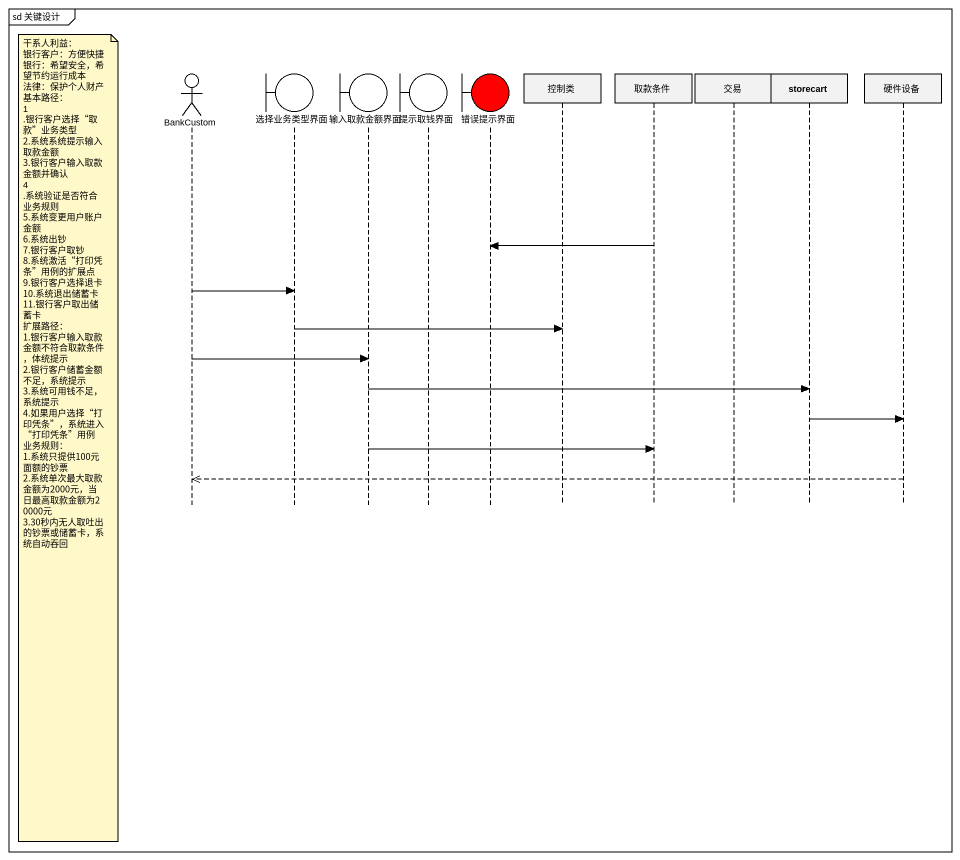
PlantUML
@startuml
mainframe sd 关键设计
hide footbox
actor BankCustom
boundary 选择业务类型界面
boundary 输入取款金额界面
boundary 提示取钱界面
boundary 错误提示界面 #FF0000
participant 控制类
participant 取款条件
participant 交易
participant storecart
participant 硬件设备

取款条件 -> 错误提示界面
BankCustom -> 选择业务类型界面
选择业务类型界面 -> 控制类
BankCustom -> 输入取款金额界面
输入取款金额界面 -> storecart
storecart -> 硬件设备
note left of BankCustom
  干系人利益：
  银行客户：方便快捷
  银行：希望安全，希望节约运行成本
  法律：保护个人财产
  基本路径：
  1 .银行客户选择“取款”业务类型
  2.系统系统提示输入取款金额
  3.银行客户输入取款金额并确认
  4 .系统验证是否符合业务规则
  5.系统变更用户账户金额
  6.系统出钞
  7.银行客户取钞
  8.系统激活“打印凭条”用例的扩展点
  9.银行客户选择退卡
  10.系统退出储蓄卡
  11.银行客户取出储蓄卡
  扩展路径：
  1.银行客户输入取款金额不符合取款条件，体统提示
  2.银行客户储蓄金额不足，系统提示
  3.系统可用钱不足，系统提示
  4.如果用户选择“打印凭条”，系统进入“打印凭条”用例
  业务规则：
  1.系统只提供100元面额的钞票
  2.系统单次最大取款金额为2000元，当日最高取款金额为20000元
  3.30秒内无人取吐出的钞票或储蓄卡，系统自动吞回
end note
输入取款金额界面 -> 取款条件
硬件设备 -->> BankCustom
@enduml
